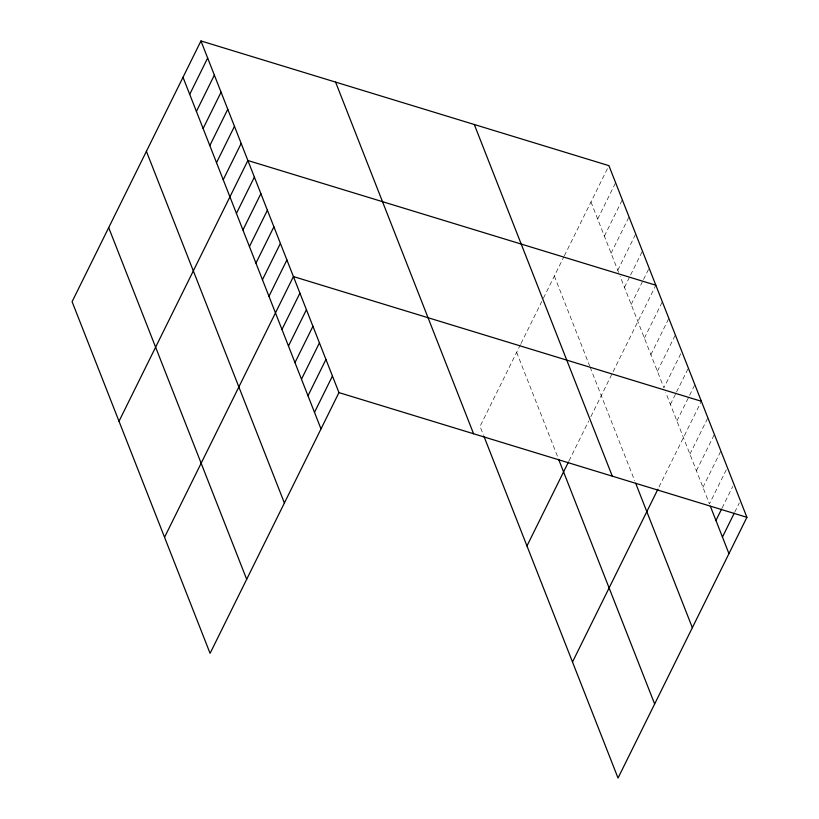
<?xml version="1.0" encoding="UTF-8"?>
<svg xmlns="http://www.w3.org/2000/svg" width="819" height="819" viewBox="0 0 819 819"><rect width="100%" height="100%" fill="white"/><g stroke="black" fill="none" stroke-linecap="round" stroke-linejoin="round"><path stroke-width="0.61" stroke-dasharray="4.09 3.07" d="M520.474 344.594L480.047 426.392L483.63 435.503M521.027 343.489L541.789 301.464M543.437 298.147L563.789 256.951M564.342 255.835L608.916 165.653M597.665 219.052L615.622 182.729M604.371 236.128L622.317 199.816M611.076 253.214L629.023 216.892M617.772 270.29L635.728 233.978M624.477 287.377L630.087 276.023M630.65 274.887L642.424 251.054M631.183 304.453L642.956 280.62M643.519 279.484L649.129 268.141M569.031 460.841L588.707 421.027M590.898 416.605L655.835 285.217M644.389 338.114L662.336 301.791M650.89 354.688L668.847 318.376M657.401 371.273L675.347 334.951M680.732 353.798L663.902 387.848L620.014 275.983M670.413 404.422L676.023 393.079M676.576 391.943L688.359 368.11M676.914 421.007L694.86 384.684M659.019 486.957L701.371 401.269M689.926 454.166L707.872 417.844M696.426 470.741L714.383 434.418M702.937 487.315L720.884 451.003M726.269 469.85L709.438 503.9L665.765 392.588M722.112 507.985L732.77 486.425M734.786 512.08L739.281 502.999M590.97 201.976L619.563 274.846M554.361 276.034L589.66 365.991M590.11 367.127L634.735 480.855M516.656 352.334L557.759 457.094"/><path stroke-width="1.23" d="M200.962 40.95L72.092 301.689L210.084 653.347L338.953 392.608L200.962 40.95L608.916 165.653L746.908 517.311L618.038 778.05L484.07 436.64M189.711 94.349L207.657 58.026M196.417 111.425L214.363 75.113M203.112 128.511L221.069 92.189M209.818 145.587L227.764 109.275M216.523 162.674L234.469 126.351M223.218 179.75L241.175 143.438M119.011 421.253L247.881 160.514L655.835 285.217M236.435 213.411L254.381 177.088M242.936 229.985L260.882 193.673M249.437 246.57L267.393 210.248M255.948 263.145L273.894 226.822M262.449 279.719L280.405 243.407M268.96 296.304L286.906 259.981M164.547 537.295L293.417 276.566L701.371 401.269M281.971 329.463L299.918 293.141M288.472 346.038L306.419 309.715M294.973 362.612L312.93 326.3M301.484 379.197L319.43 342.874M307.985 395.772L325.942 359.449M314.496 412.346L332.442 376.034M526.965 545.956L568.488 461.947M572.501 661.998L657.913 489.199M715.949 520.474L721.559 509.121M722.45 537.049L734.234 513.216M338.953 392.608L746.908 517.311M710.37 506.265L728.951 553.634M635.667 483.22L692.352 627.692M474.293 124.498L612.284 476.156M558.65 459.367L654.647 703.992M335.585 82.105L473.577 433.763M183.006 77.273L320.997 428.931M146.406 151.331L284.398 502.989M108.692 227.631L246.683 579.289"/></g></svg>
